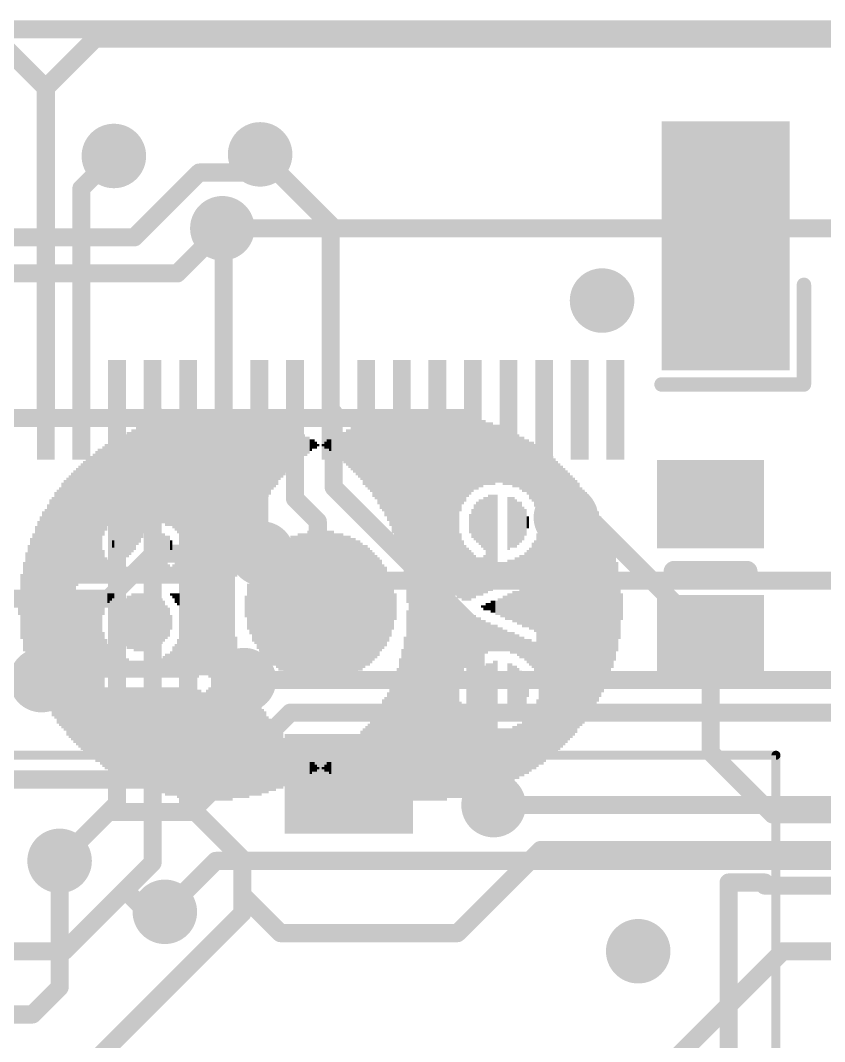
# Model space of a CAD drawing. Extents: x -11.1 to 62.6, y -8.5 to 38.4.
# Drawn here: x 9.36 to 20.65, y 12.19 to 26.54 of the extents above; entities that cross this region are included whole.
import ezdxf

# ---------------------------------------------------------------- set-up
doc = ezdxf.new("R2010")
doc.units = 0
for name, color, linetype in [('1', 12, 'CONTINUOUS'), ('16', 5, 'CONTINUOUS'), ('18', 110, 'CONTINUOUS'), ('21', 40, 'CONTINUOUS')]:
    doc.layers.add(name, color=color, linetype=linetype)

# ---------------------------------------------------------------- blocks, each defined once
blk = doc.blocks.new('RECT')
blk.add_solid([(-0.5, -0.5), (0.5, -0.5), (-0.5, 0.5), (0.5, 0.5)])
blk = doc.blocks.new('ROUNDV')
at = {"const_width": 0.5}
blk.add_lwpolyline([(0, -0.25, 1), (0, 0.25, 1), (0, -0.25)], format="xyb", dxfattribs=at)

msp = doc.modelspace()

# ---------------------------------------------------------------- linework, layer by layer
at = {"layer": '1', "const_width": 0.254}
for points in [[(0, 26.416), (57.15, 26.416)], [(9.712, 25.594), (10.407, 26.289)], [(10.407, 26.289), (39.751, 26.289)], [(9.144, 26.162), (9.712, 25.594)], [(9.712, 21.071), (9.712, 25.594)], [(10.212, 24.182), (10.668, 24.638)], [(13.712, 23.6712), (12.7226, 24.6606)], [(10.212, 21.071), (10.212, 24.182)], [(12.212, 23.602), (12.192, 23.622)], [(12.212, 21.071), (12.212, 23.602)], [(13.712, 21.071), (13.712, 23.6712)], [(10.712, 21.071), (10.712, 15.538)], [(11.212, 21.071), (11.212, 14.706)], [(11.712, 21.071), (11.712, 15.522)], [(12.712, 21.071), (12.712, 19.0874)], [(13.212, 21.071), (13.212, 19.8223)], [(13.712, 21.071), (13.7568, 21.0262)], [(13.7568, 21.0262), (13.7568, 19.9802)], [(13.7568, 19.9802), (15.748, 17.989)], [(13.212, 19.8223), (13.5328, 19.5015)], [(17.018, 19.558), (17.338, 19.558)], [(17.338, 19.558), (19.05, 17.846)], [(13.5328, 19.5015), (13.5328, 18.3094)], [(12.712, 19.0874), (12.7494, 19.05)], [(13.5328, 18.3094), (12.4954, 17.272)], [(15.748, 17.989), (15.748, 15.7694)], [(19.05, 16.256), (19.05, 17.846)], [(19.921, 15.385), (19.05, 16.256)], [(15.748, 15.7694), (16.002, 15.5154)], [(10.712, 15.538), (9.906, 14.732)], [(12.474, 14.76), (11.712, 15.522)], [(21.451, 15.385), (19.921, 15.385)], [(16.663, 14.885), (15.494, 13.716)], [(21.451, 14.885), (16.663, 14.885)], [(10.826, 14.32), (11.212, 14.706)], [(12.474, 14.76), (12.474, 14.252)], [(19.812, 14.4278), (19.304, 14.4278)], [(19.304, 14.4278), (19.304, 10.885)], [(19.812, 14.385), (19.812, 14.4278)], [(21.451, 14.385), (19.812, 14.385)], [(9.968, 13.462), (10.826, 14.32)], [(11.1301, 14.016), (10.826, 14.32)], [(12.474, 14.252), (12.474, 13.998)], [(13.01, 13.716), (12.474, 14.252)], [(12.474, 13.998), (8.369, 9.893)], [(11.3841, 14.016), (11.1301, 14.016)], [(15.494, 13.716), (13.01, 13.716)], [(8.89, 13.462), (9.968, 13.462)]]:
    msp.add_lwpolyline(points, dxfattribs=at)
at = {"layer": '1', "const_width": 0.127}
for points in [[(10.407, 26.3525, 1), (10.407, 26.2255)], [(10.4519, 26.2441, 1), (10.3621, 26.3339)], [(9.7755, 25.594, 1), (9.6485, 25.594)], [(9.6671, 25.6389, 1), (9.7569, 25.5491)], [(9.6671, 25.5491, 1), (9.7569, 25.6389)], [(10.7129, 24.5931, 1), (10.6231, 24.6829)], [(12.7675, 24.7055, 1), (12.6777, 24.6157)], [(10.2755, 24.182, 1), (10.1485, 24.182)], [(10.1671, 24.2269, 1), (10.2569, 24.1371)], [(12.2369, 23.6669, 1), (12.1471, 23.5771)], [(12.2755, 23.602, 1), (12.1485, 23.602)], [(12.1671, 23.5571, 1), (12.2569, 23.6469)], [(13.7755, 23.6712, 1), (13.6485, 23.6712)], [(13.6671, 23.6263, 1), (13.7569, 23.7161)], [(9.6485, 21.071, 1), (9.7755, 21.071)], [(10.1485, 21.071, 1), (10.2755, 21.071)], [(10.7755, 21.071, 1), (10.6485, 21.071)], [(11.2755, 21.071, 1), (11.1485, 21.071)], [(11.7755, 21.071, 1), (11.6485, 21.071)], [(12.1485, 21.071, 1), (12.2755, 21.071)], [(12.7755, 21.071, 1), (12.6485, 21.071)], [(13.2755, 21.071, 1), (13.1485, 21.071)], [(13.7569, 21.1159, 1), (13.6671, 21.0261)], [(13.6485, 21.071, 1), (13.7755, 21.071)], [(13.8203, 21.0262, 1), (13.6933, 21.0262)], [(13.7119, 20.9813, 1), (13.8017, 21.0711)], [(13.8017, 20.0251, 1), (13.7119, 19.9353)], [(13.2569, 19.8672, 1), (13.1671, 19.7774)], [(13.6933, 19.9802, 1), (13.8203, 19.9802)], [(13.1485, 19.8223, 1), (13.2755, 19.8223)], [(17.018, 19.6215, 1), (17.018, 19.4945)], [(17.3829, 19.6029, 1), (17.2931, 19.5131)], [(17.338, 19.4945, 1), (17.338, 19.6215)], [(13.5963, 19.5015, 1), (13.4693, 19.5015)], [(13.4879, 19.4566, 1), (13.5777, 19.5464)], [(12.7569, 19.1323, 1), (12.6671, 19.0425)], [(12.6485, 19.0874, 1), (12.7755, 19.0874)], [(12.7045, 19.0051, 1), (12.7943, 19.0949)], [(13.4693, 18.3094, 1), (13.5963, 18.3094)], [(13.5777, 18.2645, 1), (13.4879, 18.3543)], [(15.8115, 17.989, 1), (15.6845, 17.989)], [(15.7031, 17.9441, 1), (15.7929, 18.0339)], [(19.1135, 17.846, 1), (18.9865, 17.846)], [(19.0051, 17.8011, 1), (19.0949, 17.8909)], [(12.4505, 17.3169, 1), (12.5403, 17.2271)], [(19.0949, 16.3009, 1), (19.0051, 16.2111)], [(18.9865, 16.256, 1), (19.1135, 16.256)], [(15.7929, 15.8143, 1), (15.7031, 15.7245)], [(15.6845, 15.7694, 1), (15.8115, 15.7694)], [(10.7569, 15.4931, 1), (10.6671, 15.5829)], [(11.7569, 15.5669, 1), (11.6671, 15.4771)], [(10.6485, 15.538, 1), (10.7755, 15.538)], [(11.6485, 15.522, 1), (11.7755, 15.522)], [(15.9571, 15.4705, 1), (16.0469, 15.5603)], [(19.921, 15.4485, 1), (19.921, 15.3215)], [(19.8761, 15.3401, 1), (19.9659, 15.4299)], [(16.663, 14.9485, 1), (16.663, 14.8215)], [(16.7079, 14.8401, 1), (16.6181, 14.9299)], [(9.8611, 14.7769, 1), (9.9509, 14.6871)], [(11.2569, 14.6611, 1), (11.1671, 14.7509)], [(12.5375, 14.76, 1), (12.4105, 14.76)], [(12.4291, 14.7151, 1), (12.5189, 14.8049)], [(11.1485, 14.706, 1), (11.2755, 14.706)], [(19.304, 14.4913, 1), (19.304, 14.3643)], [(19.3675, 14.4278, 1), (19.2405, 14.4278)], [(19.8755, 14.4278, 1), (19.7485, 14.4278)], [(19.812, 14.4485, 1), (19.812, 14.3215)], [(19.812, 14.3643, 1), (19.812, 14.4913)], [(10.8709, 14.3649, 1), (10.7811, 14.2751)], [(10.7811, 14.3649, 1), (10.8709, 14.2751)], [(10.8709, 14.2751, 1), (10.7811, 14.3649)], [(12.5375, 14.252, 1), (12.4105, 14.252)], [(12.5189, 14.2969, 1), (12.4291, 14.2071)], [(19.7485, 14.385, 1), (19.8755, 14.385)], [(12.4105, 14.252, 1), (12.5375, 14.252)], [(11.1301, 14.0794, 1), (11.1301, 13.9525)], [(11.0851, 13.971, 1), (11.175, 14.0609)], [(11.3841, 13.9525, 1), (11.3841, 14.0794)], [(12.5189, 13.9531, 1), (12.4291, 14.0429)], [(12.4105, 13.998, 1), (12.5375, 13.998)], [(13.01, 13.7795, 1), (13.01, 13.6525)], [(12.9651, 13.6711, 1), (13.0549, 13.7609)], [(15.4491, 13.7609, 1), (15.5389, 13.6711)], [(15.494, 13.6525, 1), (15.494, 13.7795)], [(9.9231, 13.5069, 1), (10.0129, 13.4171)], [(9.968, 13.3985, 1), (9.968, 13.5255)]]:
    msp.add_lwpolyline(points, format="xyb", dxfattribs=at)
at = {"layer": '16', "const_width": 0.254}
for points in [[(0, 26.416), (57.15, 26.416)], [(12.7226, 24.6606), (12.4674, 24.4054)], [(11.8675, 24.4054), (10.9571, 23.495)], [(12.4674, 24.4054), (11.8675, 24.4054)], [(12.192, 23.622), (11.557, 22.987)], [(12.192, 23.622), (38.1, 23.622)], [(10.9571, 23.495), (2.54, 23.495)], [(11.557, 22.987), (4.572, 22.987)], [(7.239, 20.955), (15.621, 20.955)], [(15.621, 20.955), (17.018, 19.558)], [(10.5904, 18.415), (11.2254, 19.05)], [(12.7494, 19.05), (11.2254, 19.05)], [(12.7494, 19.05), (13.1304, 18.669)], [(33.147, 18.669), (13.1304, 18.669)], [(10.5904, 18.415), (2.54, 18.415)], [(12.4954, 17.272), (11.0984, 15.875)], [(12.4954, 17.272), (42.164, 17.272)], [(11.7491, 15.4178), (13.1461, 16.8148)], [(13.1461, 16.8148), (41.8592, 16.8148)], [(11.0984, 15.875), (2.54, 15.875)], [(16.002, 15.5154), (31.9826, 15.5154)], [(9.906, 14.732), (10.5918, 15.4178)], [(10.5918, 15.4178), (11.7491, 15.4178)], [(9.906, 14.732), (9.906, 12.954)], [(12.1001, 14.732), (11.3841, 14.016)], [(23.368, 14.732), (12.1001, 14.732)], [(20.066, 13.462), (16.002, 9.398)], [(22.86, 13.462), (20.066, 13.462)], [(9.906, 12.954), (9.525, 12.573)], [(9.525, 12.573), (5.334, 12.573)]]:
    msp.add_lwpolyline(points, dxfattribs=at)
at = {"layer": '16', "const_width": 0.127}
for points in [[(12.7675, 24.6157, 1), (12.6777, 24.7055)], [(11.8675, 24.4689, 1), (11.8675, 24.3419)], [(11.9124, 24.3605, 1), (11.8226, 24.4503)], [(12.4225, 24.4503, 1), (12.5123, 24.3605)], [(12.4674, 24.3419, 1), (12.4674, 24.4689)], [(12.192, 23.6855, 1), (12.192, 23.5585)], [(12.2369, 23.5771, 1), (12.1471, 23.6669)], [(10.9122, 23.5399, 1), (11.002, 23.4501)], [(10.9571, 23.4315, 1), (10.9571, 23.5585)], [(11.557, 22.9235, 1), (11.557, 23.0505)], [(11.5121, 23.0319, 1), (11.6019, 22.9421)], [(15.6659, 20.9999, 1), (15.5761, 20.9101)], [(15.621, 20.8915, 1), (15.621, 21.0185)], [(16.9731, 19.5131, 1), (17.0629, 19.6029)], [(11.2254, 19.1135, 1), (11.2254, 18.9865)], [(11.2703, 19.0051, 1), (11.1805, 19.0949)], [(12.7943, 19.0949, 1), (12.7045, 19.0051)], [(12.7494, 18.9865, 1), (12.7494, 19.1135)], [(13.1304, 18.7325, 1), (13.1304, 18.6055)], [(13.0855, 18.6241, 1), (13.1753, 18.7139)], [(10.5455, 18.4599, 1), (10.6353, 18.3701)], [(10.5904, 18.3515, 1), (10.5904, 18.4785)], [(12.4954, 17.3355, 1), (12.4954, 17.2085)], [(12.5403, 17.2271, 1), (12.4505, 17.3169)], [(13.1461, 16.8783, 1), (13.1461, 16.7513)], [(13.191, 16.7699, 1), (13.1012, 16.8597)], [(11.0535, 15.9199, 1), (11.1433, 15.8301)], [(11.0984, 15.8115, 1), (11.0984, 15.9385)], [(16.002, 15.5789, 1), (16.002, 15.4519)], [(10.5918, 15.4813, 1), (10.5918, 15.3543)], [(10.6367, 15.3729, 1), (10.5469, 15.4627)], [(11.7042, 15.4627, 1), (11.794, 15.3729)], [(11.7491, 15.3543, 1), (11.7491, 15.4813)], [(9.9695, 14.732, 1), (9.8425, 14.732)], [(9.8611, 14.7769, 1), (9.9509, 14.6871)], [(12.1001, 14.7955, 1), (12.1001, 14.6685)], [(12.145, 14.6871, 1), (12.0552, 14.7769)], [(11.3391, 14.0609, 1), (11.429, 13.971)], [(20.066, 13.5255, 1), (20.066, 13.3985)], [(20.1109, 13.4171, 1), (20.0211, 13.5069)], [(9.9509, 12.9091, 1), (9.8611, 12.9989)], [(9.8425, 12.954, 1), (9.9695, 12.954)], [(9.4801, 12.6179, 1), (9.5699, 12.5281)], [(9.525, 12.5095, 1), (9.525, 12.6365)]]:
    msp.add_lwpolyline(points, format="xyb", dxfattribs=at)
at = {"layer": '21'}
for points, const_width in [([(20.362, 21.427), (20.362, 22.827)], 0.2032), ([(18.362, 21.427), (20.362, 21.427)], 0.2032), ([(18.542, 18.796), (19.558, 18.796)], 0.3048), ([(19.969, 16.216), (5.969, 16.216)], 0.127), ([(19.969, 1.116), (19.969, 16.216)], 0.127)]:
    msp.add_lwpolyline(points, dxfattribs=dict(at, const_width=const_width))
for points, const_width in [([(20.4128, 22.827, 1), (20.3112, 22.827)], 0.1016), ([(18.362, 21.4778, 1), (18.362, 21.3762)], 0.1016), ([(20.362, 21.3762, 1), (20.362, 21.4778)], 0.1016), ([(20.3112, 21.427, 1), (20.4128, 21.427)], 0.1016), ([(18.542, 18.8722, 1), (18.542, 18.7198)], 0.1524), ([(19.558, 18.7198, 1), (19.558, 18.8722)], 0.1524), ([(20.0008, 16.216, 1), (19.9373, 16.216)], 0.0635), ([(19.969, 16.1843, 1), (19.969, 16.2477)], 0.0635)]:
    msp.add_lwpolyline(points, format="xyb", dxfattribs=dict(at, const_width=const_width))

# ---------------------------------------------------------------- block references
at = {"layer": '1'}
for p, xscale, yscale, rotation in [((19.262, 23.377), 1.8, 3.5, 180), ((19.05, 19.746), 1.24, 1.5, 90), ((19.05, 17.846), 1.24, 1.5, 90), ((13.969, 15.816), 1.4, 1.8, 90)]:
    msp.add_blockref('RECT', p, dxfattribs=dict(at, xscale=xscale, yscale=yscale, rotation=rotation))
at = {"layer": '1', "xscale": 0.25, "yscale": 1.4}
for p in [(9.712, 21.071), (10.212, 21.071), (10.712, 21.071), (11.212, 21.071), (11.712, 21.071), (12.212, 21.071), (12.712, 21.071), (13.212, 21.071), (13.712, 21.071), (14.212, 21.071), (14.712, 21.071), (15.212, 21.071), (15.712, 21.071), (16.212, 21.071), (16.712, 21.071), (17.212, 21.071), (17.712, 21.071)]:
    msp.add_blockref('RECT', p, dxfattribs=at)
at = {"layer": '18', "xscale": 0.9064, "yscale": 0.9064}
for p in [(12.7226, 24.6606), (12.7226, 24.6606), (10.668, 24.638), (10.668, 24.638), (12.192, 23.622), (12.192, 23.622), (17.526, 22.606), (17.526, 22.606), (17.018, 19.558), (17.018, 19.558), (12.7494, 19.05), (12.7494, 19.05), (9.652, 17.272), (9.652, 17.272), (12.4954, 17.272), (12.4954, 17.272), (16.002, 15.5154), (16.002, 15.5154), (9.906, 14.732), (9.906, 14.732), (11.3841, 14.016), (11.3841, 14.016), (18.034, 13.462), (18.034, 13.462)]:
    msp.add_blockref('ROUNDV', p, dxfattribs=at)
at = {"layer": '21', "rotation": 270}
for p, xscale, yscale in [((11.3707, 20.2184), 1.4884, 0.0338), ((11.4046, 20.2006), 1.524, 0.034), ((11.4385, 20.2006), 1.524, 0.0338), ((11.4723, 20.2006), 1.524, 0.0338), ((11.5062, 20.2019), 1.5926, 0.034), ((11.5401, 20.1854), 1.6256, 0.0338), ((11.5739, 20.1676), 1.6612, 0.0338), ((11.6078, 20.1346), 1.7272, 0.034), ((11.6417, 18.3058), 5.3848, 0.0338), ((11.6755, 18.3058), 5.3848, 0.0338), ((11.7094, 18.3223), 5.4178, 0.034), ((11.7433, 18.3223), 5.4178, 0.0338), ((11.7771, 18.3223), 5.4178, 0.0338), ((11.811, 19.1516), 3.7592, 0.034), ((11.8449, 19.1681), 3.7262, 0.0338), ((11.8787, 19.1859), 3.6906, 0.0338), ((11.9126, 19.1859), 3.6906, 0.034), ((11.9465, 19.1859), 3.6906, 0.0338), ((11.9803, 19.1859), 3.6906, 0.0338), ((12.0142, 19.1681), 3.7262, 0.034), ((12.0481, 18.3045), 5.4534, 0.0338), ((12.0819, 18.3045), 5.4534, 0.0338), ((12.1158, 18.3045), 5.4534, 0.034), ((12.1497, 18.3045), 5.4534, 0.0338), ((12.1835, 18.3045), 5.4534, 0.0338), ((12.2174, 18.3045), 5.4534, 0.034), ((12.2513, 18.3045), 5.4534, 0.0338), ((12.2851, 18.3045), 5.4534, 0.0338), ((12.319, 18.3045), 5.4534, 0.034), ((12.3529, 18.3223), 5.4178, 0.0338), ((12.3867, 19.8793), 2.3038, 0.0338), ((12.4206, 19.9479), 2.1006, 0.034), ((12.4545, 20.0152), 1.966, 0.0338), ((12.4883, 20.0838), 1.8288, 0.0338), ((12.5222, 20.1346), 1.7272, 0.034), ((12.5561, 20.1676), 1.6612, 0.0338), ((12.5899, 20.2019), 1.5926, 0.0338), ((12.6238, 20.2349), 1.4554, 0.034), ((12.6577, 20.2692), 1.3868, 0.0338), ((12.6915, 20.2857), 1.3538, 0.0338), ((12.7254, 20.32), 1.2852, 0.034), ((12.7593, 20.353), 1.2192, 0.0338), ((14.3849, 20.353), 1.2192, 0.0338), ((14.4187, 20.32), 1.2852, 0.0338), ((14.4526, 20.3022), 1.3208, 0.034), ((14.4865, 20.2692), 1.3868, 0.0338), ((14.5203, 20.2349), 1.4554, 0.0338), ((14.5542, 20.2184), 1.5596, 0.034), ((14.5881, 20.1676), 1.6612, 0.0338), ((14.6219, 20.1346), 1.7272, 0.0338), ((14.6558, 20.0838), 1.8288, 0.034), ((14.6897, 20.033), 1.9304, 0.0338), ((14.7235, 19.9644), 2.0676, 0.0338), ((14.7574, 19.8793), 2.3038, 0.034), ((14.7913, 19.6939), 2.6746, 0.0338), ((14.8251, 18.3045), 5.4534, 0.0338), ((14.859, 18.3045), 5.4534, 0.034), ((14.8929, 18.3045), 5.4534, 0.0338), ((14.9267, 18.3045), 5.4534, 0.0338), ((14.9606, 18.3045), 5.4534, 0.034), ((14.9945, 18.3045), 5.4534, 0.0338), ((15.0283, 18.3045), 5.4534, 0.0338), ((15.0622, 18.3045), 5.4534, 0.034), ((15.0961, 18.3045), 5.4534, 0.0338), ((15.1299, 18.3045), 5.4534, 0.0338), ((15.1638, 19.7955), 2.4714, 0.034), ((15.1977, 19.7955), 2.4714, 0.0338), ((15.2315, 19.7955), 2.4714, 0.0338), ((15.2654, 19.7777), 2.507, 0.034), ((15.2993, 19.7777), 2.507, 0.0338), ((15.3331, 19.7612), 2.54, 0.0338), ((15.367, 19.7612), 2.54, 0.034), ((15.4009, 19.7612), 2.54, 0.0338), ((15.4347, 19.7447), 2.573, 0.0338), ((15.4686, 19.7282), 2.54, 0.034), ((15.5025, 19.7104), 2.5756, 0.0338), ((15.5363, 20.32), 1.3564, 0.0338), ((15.5702, 20.3708), 1.2548, 0.034), ((15.6041, 20.3886), 1.2192, 0.0338), ((15.6379, 20.4216), 1.1532, 0.0338), ((15.6718, 20.4216), 1.082, 0.034), ((15.7057, 20.4381), 1.049, 0.0338), ((15.7395, 20.4546), 1.016, 0.0338), ((15.7734, 20.4546), 1.016, 0.034), ((10.9982, 19.9987), 1.6586, 0.034), ((11.0321, 20.0152), 1.6256, 0.0338), ((11.0659, 20.066), 1.59, 0.0338), ((11.0998, 20.099), 1.524, 0.034), ((11.1337, 20.1168), 1.4884, 0.0338), ((11.1675, 20.1511), 1.491, 0.0338), ((11.2014, 20.1676), 1.458, 0.034), ((11.2353, 20.1676), 1.458, 0.0338), ((11.2691, 20.1841), 1.491, 0.0338), ((11.303, 20.1841), 1.491, 0.034), ((11.3369, 20.2019), 1.4554, 0.0338), ((12.7931, 20.3543), 1.1506, 0.0338), ((12.827, 20.3873), 1.0846, 0.034), ((12.8609, 20.4051), 1.049, 0.0338), ((12.8947, 20.4216), 0.95, 0.0338), ((12.9286, 20.4394), 0.9144, 0.034), ((12.9625, 20.4559), 0.8814, 0.0338), ((12.9963, 20.4724), 0.7772, 0.0338), ((13.0302, 20.4889), 0.7442, 0.034), ((13.0641, 20.5054), 0.7112, 0.0338), ((13.0979, 20.5067), 0.6426, 0.0338), ((13.1318, 20.5232), 0.6096, 0.034), ((14.0123, 20.5232), 0.6096, 0.0338), ((14.0462, 20.5067), 0.6426, 0.034), ((14.0801, 20.5054), 0.7112, 0.0338), ((14.1139, 20.4889), 0.7442, 0.0338), ((14.1478, 20.4724), 0.7772, 0.034), ((14.1817, 20.4559), 0.8814, 0.0338), ((14.2155, 20.4394), 0.9144, 0.0338), ((14.2494, 20.4216), 0.95, 0.034), ((14.2833, 20.4216), 1.016, 0.0338), ((14.3171, 20.3873), 1.0846, 0.0338), ((14.351, 20.3708), 1.1176, 0.034), ((15.8073, 20.4559), 0.9474, 0.0338), ((15.8411, 20.4559), 0.9474, 0.0338), ((15.875, 20.4724), 0.9144, 0.034), ((15.9089, 20.4559), 0.8814, 0.0338), ((15.9427, 20.4559), 0.8814, 0.0338), ((15.9766, 20.4559), 0.8814, 0.034), ((16.0105, 20.4381), 0.8458, 0.0338), ((16.0443, 20.4546), 0.8128, 0.0338), ((16.0782, 20.4546), 0.8128, 0.034), ((16.1121, 20.4381), 0.7798, 0.0338), ((16.1459, 20.4216), 0.8128, 0.0338), ((10.7273, 20.066), 1.2548, 0.0338), ((10.7611, 19.8628), 1.6612, 0.0338), ((10.795, 19.8628), 1.7272, 0.034), ((10.8289, 19.8628), 1.7272, 0.0338), ((10.8627, 19.8793), 1.7602, 0.0338), ((10.8966, 19.8958), 1.7272, 0.034), ((10.9305, 19.9314), 1.7272, 0.0338), ((10.9643, 19.9479), 1.6942, 0.0338), ((13.1657, 20.5232), 0.5436, 0.0338), ((13.1995, 20.541), 0.508, 0.0338), ((13.2334, 20.5397), 0.4394, 0.034), ((13.2673, 20.5562), 0.4064, 0.0338), ((13.3011, 20.5575), 0.3378, 0.0338), ((13.335, 20.574), 0.3048, 0.034), ((13.3689, 20.5575), 0.2718, 0.0338), ((13.4027, 20.574), 0.2388, 0.0338), ((13.7414, 20.574), 0.2388, 0.034), ((13.7753, 20.5575), 0.2718, 0.0338), ((13.8091, 20.574), 0.3048, 0.0338), ((13.843, 20.5575), 0.3378, 0.034), ((13.8769, 20.5562), 0.4064, 0.0338), ((13.9107, 20.5397), 0.4394, 0.0338), ((13.9446, 20.541), 0.508, 0.034), ((13.9785, 20.5232), 0.5436, 0.0338), ((16.1798, 20.4051), 0.7798, 0.034), ((16.2137, 20.4051), 0.7798, 0.0338), ((16.2475, 20.3873), 0.7442, 0.0338), ((16.2814, 20.3708), 0.7772, 0.034), ((16.3153, 20.3708), 0.7772, 0.0338), ((16.3491, 20.3543), 0.7442, 0.0338), ((16.383, 20.32), 0.7468, 0.034), ((16.4169, 20.3035), 0.7798, 0.0338), ((10.4563, 19.5745), 1.8974, 0.0338), ((10.4902, 19.5745), 1.8974, 0.034), ((10.5241, 19.9301), 1.2522, 0.0338), ((10.5579, 19.9822), 1.2192, 0.0338), ((10.5918, 20.0152), 1.1532, 0.034), ((10.6257, 20.0495), 1.1506, 0.0338), ((10.6595, 20.0825), 1.1506, 0.0338), ((10.6934, 20.066), 1.1836, 0.034), ((13.4366, 20.574), 0.1676, 0.034), ((13.4705, 20.5905), 0.1346, 0.0338), ((13.5043, 20.574), 0.1016, 0.0338), ((13.5382, 20.574), 0.0356, 0.034), ((13.6059, 20.574), 0.0356, 0.0338), ((13.6398, 20.574), 0.1016, 0.034), ((13.6737, 20.5905), 0.1346, 0.0338), ((13.7075, 20.574), 0.1676, 0.0338), ((16.4507, 20.2857), 0.7442, 0.0338), ((16.4846, 20.2692), 0.7772, 0.034), ((16.5185, 20.2184), 0.8128, 0.0338), ((16.5523, 20.2019), 0.8458, 0.0338), ((16.5862, 20.1511), 0.8814, 0.034), ((16.6201, 20.0825), 0.9474, 0.0338), ((16.6539, 18.321), 4.4704, 0.0338), ((16.6878, 18.3045), 4.4374, 0.034), ((10.287, 19.5072), 1.7628, 0.034), ((10.3209, 19.5237), 1.7958, 0.0338), ((10.3547, 19.5237), 1.7958, 0.0338), ((10.3886, 19.5402), 1.8288, 0.034), ((10.4225, 19.558), 1.8644, 0.0338), ((16.7217, 18.3058), 4.3688, 0.0338), ((16.7555, 18.3045), 4.3002, 0.0338), ((16.7894, 18.3045), 4.2342, 0.034), ((16.8233, 18.3223), 4.1986, 0.0338), ((16.8571, 18.3058), 4.1656, 0.0338), ((10.1515, 19.4221), 1.6586, 0.0338), ((10.1854, 19.4564), 1.6612, 0.034), ((10.2193, 19.4729), 1.6942, 0.0338), ((10.2531, 19.4894), 1.7272, 0.0338), ((16.891, 18.3045), 4.097, 0.034), ((16.9249, 18.3045), 4.031, 0.0338), ((16.9587, 18.3058), 3.9624, 0.0338), ((16.9926, 18.3045), 3.8938, 0.034), ((10.0161, 18.3045), 3.6246, 0.0338), ((10.0499, 18.3045), 3.6906, 0.0338), ((10.0838, 18.3058), 3.7592, 0.034), ((10.1177, 18.3045), 3.8278, 0.0338), ((17.0265, 18.3045), 3.8278, 0.0338), ((17.0603, 18.3058), 3.7592, 0.0338), ((17.0942, 18.3045), 3.6906, 0.034), ((17.1281, 18.3045), 3.6246, 0.0338), ((9.9145, 18.3058), 3.3528, 0.0338), ((9.9483, 18.321), 3.4544, 0.0338), ((9.9822, 18.3223), 3.523, 0.034), ((17.1619, 18.3058), 3.556, 0.0338), ((17.1958, 18.321), 3.4544, 0.034), ((17.2297, 18.3058), 3.3528, 0.0338), ((9.779, 18.3223), 2.9794, 0.034), ((9.8129, 18.3045), 3.081, 0.0338), ((9.8467, 18.3223), 3.1826, 0.0338), ((9.8806, 18.3045), 3.2842, 0.034), ((15.8073, 19.4907), 0.6426, 0.0338), ((15.8411, 19.4729), 0.6782, 0.0338), ((15.875, 19.4729), 0.7442, 0.034), ((15.9089, 19.1681), 1.3538, 0.0338), ((15.9427, 19.2024), 1.3564, 0.0338), ((15.9766, 19.2024), 1.3564, 0.034), ((16.0105, 19.2202), 1.3208, 0.0338), ((16.0443, 19.2202), 1.3208, 0.0338), ((16.2137, 19.4729), 0.7442, 0.0338), ((16.2475, 19.4894), 0.7112, 0.0338), ((16.2814, 19.4894), 0.7112, 0.034), ((16.3153, 19.4729), 0.6782, 0.0338), ((17.2635, 18.3045), 3.2842, 0.0338), ((17.2974, 18.3223), 3.1826, 0.034), ((17.3313, 18.3045), 3.081, 0.0338), ((17.3651, 18.3045), 3.015, 0.0338), ((9.7113, 18.3058), 2.7432, 0.0338), ((9.7451, 18.3045), 2.8778, 0.0338), ((15.7057, 19.4742), 0.4064, 0.0338), ((15.7395, 19.4894), 0.508, 0.0338), ((15.7734, 19.4907), 0.5766, 0.034), ((16.3491, 19.4742), 0.6096, 0.0338), ((16.383, 19.4907), 0.5766, 0.034), ((16.4169, 19.4729), 0.475, 0.0338), ((16.4507, 19.4907), 0.3734, 0.0338), ((17.399, 18.3045), 2.8778, 0.034), ((17.4329, 18.3223), 2.7762, 0.0338), ((9.6435, 18.3058), 2.54, 0.0338), ((9.6774, 18.321), 2.6416, 0.034), ((15.6718, 19.4729), 0.2718, 0.034), ((16.4846, 19.4907), 0.1702, 0.034), ((17.4667, 18.3045), 2.6746, 0.0338), ((17.5006, 18.3058), 2.54, 0.034), ((9.5758, 18.321), 2.2352, 0.034), ((9.6097, 18.3045), 2.4054, 0.0338), ((17.5345, 18.3045), 2.4054, 0.0338), ((17.5683, 18.3045), 2.2682, 0.0338), ((9.5081, 18.3058), 1.9304, 0.0338), ((9.5419, 18.3045), 2.065, 0.0338), ((10.6595, 19.1846), 0.1016, 0.0338), ((10.6934, 19.2024), 0.2692, 0.034), ((10.7273, 19.2024), 0.3404, 0.0338), ((11.2014, 18.9306), 0.6096, 0.034), ((11.2353, 18.9484), 0.6452, 0.0338), ((11.2691, 18.9649), 0.6782, 0.0338), ((11.303, 18.9649), 0.6782, 0.034), ((11.3369, 18.9814), 0.7112, 0.0338), ((11.3707, 18.9814), 0.7112, 0.0338), ((11.4046, 19.1516), 0.3048, 0.034), ((11.4385, 19.1681), 0.2718, 0.0338), ((11.4723, 19.1681), 0.1346, 0.0338), ((13.0302, 18.321), 1.8288, 0.034), ((13.0641, 18.3045), 1.8618, 0.0338), ((13.0979, 18.3223), 1.8974, 0.0338), ((13.1318, 18.3058), 1.9304, 0.034), ((13.1657, 18.3223), 1.9634, 0.0338), ((13.1995, 18.3045), 1.999, 0.0338), ((13.2334, 18.3045), 1.999, 0.034), ((13.2673, 18.321), 2.032, 0.0338), ((13.3011, 18.3045), 2.065, 0.0338), ((13.335, 18.3045), 2.065, 0.034), ((13.3689, 18.3045), 2.065, 0.0338), ((13.4027, 18.3223), 2.1006, 0.0338), ((13.4366, 18.3058), 2.1336, 0.034), ((13.4705, 18.3058), 2.1336, 0.0338), ((13.5043, 18.3058), 2.1336, 0.0338), ((13.5382, 18.3058), 2.1336, 0.034), ((13.5721, 18.3058), 2.1336, 0.0338), ((13.6059, 18.3058), 2.1336, 0.0338), ((13.6398, 18.3058), 2.1336, 0.034), ((13.6737, 18.3058), 2.1336, 0.0338), ((13.7075, 18.3058), 2.1336, 0.0338), ((13.7414, 18.3223), 2.1006, 0.034), ((13.7753, 18.3045), 2.065, 0.0338), ((13.8091, 18.3045), 2.065, 0.0338), ((13.843, 18.3045), 2.065, 0.034), ((13.8769, 18.3045), 2.065, 0.0338), ((13.9107, 18.3045), 1.999, 0.0338), ((13.9446, 18.3045), 1.999, 0.034), ((13.9785, 18.3223), 1.9634, 0.0338), ((14.0123, 18.3058), 1.9304, 0.0338), ((14.0462, 18.3058), 1.9304, 0.034), ((14.0801, 18.3045), 1.8618, 0.0338), ((14.1139, 18.321), 1.8288, 0.0338), ((15.5363, 18.8798), 0.9144, 0.0338), ((15.5702, 18.8125), 0.8458, 0.034), ((16.5862, 19.0157), 0.4394, 0.034), ((16.6201, 18.3045), 2.065, 0.0338), ((17.6022, 18.3223), 2.1006, 0.034), ((17.6361, 18.3058), 1.9304, 0.0338), ((9.4742, 18.3058), 1.7272, 0.034), ((10.5241, 18.8633), 0.475, 0.0338), ((11.1337, 18.8633), 0.475, 0.0338), ((11.1675, 18.8976), 0.5436, 0.0338), ((12.8609, 18.3045), 1.5926, 0.0338), ((12.8947, 18.3045), 1.6586, 0.0338), ((12.9286, 18.3223), 1.6942, 0.034), ((12.9625, 18.3058), 1.7272, 0.0338), ((12.9963, 18.3045), 1.7958, 0.0338), ((14.1478, 18.3045), 1.7958, 0.034), ((14.1817, 18.3058), 1.7272, 0.0338), ((14.2155, 18.3223), 1.6942, 0.0338), ((14.2494, 18.3045), 1.6586, 0.034), ((14.2833, 18.3045), 1.5926, 0.0338), ((15.6041, 18.7795), 0.7798, 0.0338), ((15.6379, 18.7617), 0.7442, 0.0338), ((15.6718, 18.7452), 0.7112, 0.034), ((16.4846, 18.9319), 0.3378, 0.034), ((16.5185, 18.9484), 0.3708, 0.0338), ((16.5523, 18.9992), 0.4064, 0.0338), ((17.6699, 18.3058), 1.7272, 0.0338), ((9.4403, 18.3058), 1.524, 0.0338), ((10.5579, 18.8125), 0.3734, 0.0338), ((10.5918, 18.796), 0.3404, 0.034), ((11.0321, 18.796), 0.3404, 0.0338), ((11.0659, 18.8125), 0.3734, 0.0338), ((11.0998, 18.829), 0.4064, 0.034), ((11.5739, 18.796), 0.3404, 0.0338), ((11.6078, 18.6258), 0.8128, 0.034), ((12.7254, 18.3223), 1.2878, 0.034), ((12.7593, 18.3045), 1.3894, 0.0338), ((12.7931, 18.3045), 1.4554, 0.0338), ((12.827, 18.3058), 1.524, 0.034), ((14.3171, 18.3058), 1.524, 0.0338), ((14.351, 18.3045), 1.4554, 0.034), ((14.3849, 18.3045), 1.3894, 0.0338), ((14.4187, 18.3223), 1.2878, 0.0338), ((15.7057, 18.7452), 0.6452, 0.0338), ((15.7395, 18.7274), 0.6096, 0.0338), ((15.7734, 18.7287), 0.541, 0.034), ((15.8073, 18.7287), 0.541, 0.0338), ((15.8411, 18.7287), 0.541, 0.0338), ((15.875, 18.7617), 0.541, 0.034), ((16.2137, 18.796), 0.3404, 0.0338), ((16.2475, 18.8138), 0.3048, 0.0338), ((16.2814, 18.8138), 0.3048, 0.034), ((16.3153, 18.8468), 0.3048, 0.0338), ((16.3491, 18.8468), 0.3048, 0.0338), ((16.383, 18.8798), 0.3048, 0.034), ((16.4169, 18.8798), 0.3048, 0.0338), ((16.4507, 18.8976), 0.3404, 0.0338), ((17.7038, 18.3058), 1.524, 0.034), ((9.4065, 18.3045), 1.2522, 0.0338), ((10.6257, 18.7782), 0.3048, 0.0338), ((10.6595, 18.7617), 0.2718, 0.0338), ((10.6934, 18.7617), 0.2718, 0.034), ((10.7273, 18.7617), 0.2718, 0.0338), ((10.7611, 18.7452), 0.2388, 0.0338), ((10.795, 18.7452), 0.2388, 0.034), ((10.8289, 18.7452), 0.2388, 0.0338), ((10.8627, 18.7452), 0.2388, 0.0338), ((10.8966, 18.7452), 0.2388, 0.034), ((10.9305, 18.7617), 0.2718, 0.0338), ((10.9643, 18.7617), 0.2718, 0.0338), ((10.9982, 18.7782), 0.3048, 0.034), ((11.4046, 18.7782), 0.3048, 0.034), ((11.4385, 18.7617), 0.2718, 0.0338), ((11.4723, 18.7452), 0.2388, 0.0338), ((11.5062, 18.7617), 0.2718, 0.034), ((11.5401, 18.7782), 0.3048, 0.0338), ((12.6577, 18.3223), 1.0846, 0.0338), ((12.6915, 18.3045), 1.1862, 0.0338), ((14.4526, 18.3045), 1.1862, 0.034), ((14.4865, 18.3058), 1.1176, 0.0338), ((16.0782, 18.7617), 0.3378, 0.034), ((16.1121, 18.7617), 0.3378, 0.0338), ((16.1459, 18.7617), 0.3378, 0.0338), ((16.1798, 18.7782), 0.3048, 0.034), ((17.7377, 18.3045), 1.2522, 0.0338), ((9.3726, 18.3058), 0.9144, 0.034), ((12.5899, 18.321), 0.8128, 0.0338), ((12.6238, 18.3045), 0.983, 0.034), ((14.5203, 18.3045), 0.983, 0.0338), ((14.5542, 18.3045), 0.8458, 0.034), ((16.5862, 18.3058), 0.7112, 0.034), ((17.7715, 18.3058), 0.9144, 0.0338), ((10.1515, 17.4409), 2.1666, 0.0338), ((12.5561, 18.3045), 0.6426, 0.0338), ((14.5881, 18.3045), 0.6426, 0.0338), ((16.2814, 18.3045), 0.4394, 0.034), ((16.3153, 18.3045), 0.4394, 0.0338), ((16.3491, 18.288), 0.4724, 0.0338), ((16.383, 18.3058), 0.508, 0.034), ((16.4169, 18.288), 0.5436, 0.0338), ((16.4507, 18.3045), 0.5766, 0.0338), ((16.4846, 18.3045), 0.5766, 0.034), ((16.5185, 18.3045), 0.6426, 0.0338), ((16.5523, 18.3045), 0.6426, 0.0338), ((9.3387, 18.3223), 0.2718, 0.0338), ((10.1854, 17.4079), 2.1666, 0.034), ((10.2193, 17.3901), 2.2022, 0.0338), ((10.2531, 17.3736), 2.2352, 0.0338), ((10.287, 17.3571), 2.2682, 0.034), ((10.3209, 17.3571), 2.2682, 0.0338), ((10.3547, 17.3393), 2.3038, 0.0338), ((10.3886, 17.3228), 2.3368, 0.034), ((10.4225, 17.3063), 2.3698, 0.0338), ((10.4563, 17.3063), 2.3698, 0.0338), ((10.4902, 17.2885), 2.4054, 0.034), ((10.5241, 18.3388), 0.3048, 0.0338), ((10.5579, 18.3896), 0.2032, 0.0338), ((10.5918, 18.4239), 0.1346, 0.034), ((10.6257, 18.4404), 0.1016, 0.0338), ((10.6595, 18.4569), 0.0686, 0.0338), ((10.7611, 18.1013), 0.5766, 0.0338), ((10.795, 18.1013), 0.6426, 0.034), ((10.8289, 18.0848), 0.6756, 0.0338), ((10.8627, 18.0848), 0.7468, 0.0338), ((10.8966, 18.0848), 0.7468, 0.034), ((10.9305, 18.1013), 0.7798, 0.0338), ((10.9643, 18.0848), 0.8128, 0.0338), ((10.9982, 18.0848), 0.8128, 0.034), ((11.0321, 18.0848), 0.8128, 0.0338), ((11.0659, 18.0848), 0.8128, 0.0338), ((11.0998, 18.0848), 0.8128, 0.034), ((11.1337, 18.0848), 0.8128, 0.0338), ((11.1675, 18.0848), 0.8128, 0.0338), ((11.2014, 18.0848), 0.8128, 0.034), ((11.2353, 18.0848), 0.7468, 0.0338), ((11.2691, 18.0848), 0.7468, 0.0338), ((11.303, 18.0848), 0.6756, 0.034), ((11.3369, 18.1013), 0.6426, 0.0338), ((11.3707, 18.1013), 0.5766, 0.0338), ((11.4723, 18.4747), 0.033, 0.0338), ((11.5062, 18.4569), 0.0686, 0.034), ((11.5401, 18.4239), 0.1346, 0.0338), ((11.5739, 18.4061), 0.1702, 0.0338), ((12.5222, 18.3058), 0.3048, 0.034), ((14.6219, 18.3045), 0.3734, 0.0338), ((15.1638, 17.0002), 2.8448, 0.034), ((15.1977, 17.0002), 2.8448, 0.0338), ((15.2315, 16.9837), 2.8118, 0.0338), ((15.2654, 16.9837), 2.8118, 0.034), ((15.9766, 18.3045), 0.1702, 0.034), ((16.0105, 18.3045), 0.1702, 0.0338), ((16.0443, 18.288), 0.2032, 0.0338), ((16.0782, 18.3045), 0.2362, 0.034), ((16.1121, 18.288), 0.2692, 0.0338), ((16.1459, 18.3058), 0.3048, 0.0338), ((16.1798, 18.288), 0.3404, 0.034), ((16.2137, 18.3045), 0.3734, 0.0338), ((16.2475, 18.3045), 0.3734, 0.0338), ((17.8054, 18.3045), 0.3734, 0.034), ((10.6934, 18.0848), 0.4064, 0.034), ((10.7273, 18.0848), 0.4724, 0.0338), ((11.4046, 18.0848), 0.4724, 0.034), ((11.4385, 18.0848), 0.4064, 0.0338), ((14.7913, 16.9342), 2.6416, 0.0338), ((15.2993, 16.9672), 2.7788, 0.0338), ((15.3331, 16.9672), 2.7788, 0.0338), ((15.367, 16.9672), 2.7076, 0.034), ((15.4009, 16.9672), 2.7076, 0.0338), ((15.4347, 16.9507), 2.6746, 0.0338), ((15.4686, 16.9507), 2.6746, 0.034), ((15.5025, 16.9507), 2.6746, 0.0338), ((15.5363, 17.7635), 0.983, 0.0338), ((15.5702, 17.8143), 0.8814, 0.034), ((15.8411, 18.3045), 0.033, 0.0338), ((15.875, 18.288), 0.066, 0.034), ((15.9089, 18.3058), 0.1016, 0.0338), ((15.9427, 18.3058), 0.1016, 0.0338), ((10.6595, 18.0848), 0.2032, 0.0338), ((11.4723, 18.0848), 0.2032, 0.0338), ((15.6041, 17.8308), 0.7772, 0.0338), ((15.6379, 17.8473), 0.7442, 0.0338), ((15.6718, 17.8473), 0.6782, 0.034), ((15.7057, 17.8651), 0.6426, 0.0338), ((15.7395, 17.8816), 0.6096, 0.0338), ((15.7734, 17.8816), 0.5436, 0.034), ((15.8073, 17.8816), 0.5436, 0.0338), ((15.8411, 17.8816), 0.4724, 0.0338), ((15.875, 17.8816), 0.4724, 0.034), ((15.9089, 17.8651), 0.4394, 0.0338), ((15.9427, 17.8816), 0.4064, 0.0338), ((10.5241, 17.0015), 1.8974, 0.0338), ((15.9766, 17.8651), 0.3734, 0.034), ((16.0105, 17.8651), 0.3734, 0.0338), ((16.0443, 17.8651), 0.3734, 0.0338), ((16.0782, 17.8473), 0.3378, 0.034), ((16.1121, 17.8473), 0.3378, 0.0338), ((16.1459, 17.8308), 0.3048, 0.0338), ((16.1798, 17.8308), 0.3048, 0.034), ((16.2137, 17.8143), 0.2718, 0.0338), ((16.2475, 17.7978), 0.3048, 0.0338), ((16.2814, 17.7978), 0.3048, 0.034), ((10.5579, 17.5768), 0.5436, 0.0338), ((11.5739, 17.5768), 0.5436, 0.0338), ((11.6078, 16.764), 2.3012, 0.034), ((12.3867, 16.7475), 2.2682, 0.0338), ((14.7574, 16.7475), 2.2682, 0.034), ((16.3153, 17.78), 0.2692, 0.0338), ((16.3491, 17.7622), 0.3048, 0.0338), ((16.383, 17.7292), 0.3048, 0.034), ((16.4169, 17.7292), 0.3048, 0.0338), ((16.4507, 17.6962), 0.3048, 0.0338), ((16.4846, 17.6784), 0.3404, 0.034), ((16.5185, 17.6619), 0.3734, 0.0338), ((16.5523, 17.6276), 0.3708, 0.0338), ((16.5862, 17.5933), 0.4394, 0.034), ((10.5918, 17.5425), 0.475, 0.034), ((10.6257, 17.526), 0.442, 0.0338), ((10.6595, 17.5082), 0.4064, 0.0338), ((10.6934, 17.4917), 0.3734, 0.034), ((11.4723, 17.4917), 0.3734, 0.0338), ((11.5062, 17.526), 0.442, 0.034), ((11.5401, 17.5425), 0.475, 0.0338), ((12.4206, 16.6624), 2.098, 0.034), ((14.7235, 16.6624), 2.098, 0.0338), ((10.7273, 17.4752), 0.3404, 0.0338), ((10.7611, 17.4574), 0.3048, 0.0338), ((10.795, 17.4574), 0.3048, 0.034), ((10.8289, 17.4409), 0.2718, 0.0338), ((10.8627, 17.4409), 0.2718, 0.0338), ((10.8966, 17.4244), 0.2388, 0.034), ((10.9305, 17.4244), 0.2388, 0.0338), ((10.9643, 17.4244), 0.2388, 0.0338), ((10.9982, 17.4244), 0.2388, 0.034), ((11.0321, 17.4244), 0.2388, 0.0338), ((11.0659, 17.4244), 0.2388, 0.0338), ((11.0998, 17.4244), 0.2388, 0.034), ((11.1337, 17.4244), 0.2388, 0.0338), ((11.1675, 17.4244), 0.2388, 0.0338), ((11.2014, 17.4244), 0.2388, 0.034), ((11.2353, 17.4244), 0.2388, 0.0338), ((11.2691, 17.4409), 0.2718, 0.0338), ((11.303, 17.4409), 0.2718, 0.034), ((11.3369, 17.4409), 0.2718, 0.0338), ((11.3707, 17.4574), 0.3048, 0.0338), ((11.4046, 17.4752), 0.3404, 0.034), ((11.4385, 17.4752), 0.3404, 0.0338), ((12.4545, 16.5951), 1.9634, 0.0338), ((14.6897, 16.5951), 1.9634, 0.0338), ((15.9089, 16.6116), 1.7932, 0.0338), ((15.9427, 16.6116), 1.7932, 0.0338), ((15.9766, 16.6116), 1.7932, 0.034), ((16.0105, 16.6459), 1.7958, 0.0338), ((16.0443, 16.6459), 1.7958, 0.0338), ((16.2137, 17.1361), 0.7442, 0.0338), ((16.2475, 17.1361), 0.7442, 0.0338), ((12.4883, 16.5443), 1.8618, 0.0338), ((12.5222, 16.4935), 1.7602, 0.034), ((14.6219, 16.4935), 1.7602, 0.0338), ((14.6558, 16.5278), 1.8288, 0.034), ((15.7395, 17.1196), 0.508, 0.0338), ((15.7734, 17.1196), 0.574, 0.034), ((15.8073, 17.1196), 0.6452, 0.0338), ((15.8411, 17.1196), 0.7112, 0.0338), ((15.875, 17.1196), 0.7112, 0.034), ((16.2814, 17.1196), 0.7112, 0.034), ((16.3153, 17.1361), 0.6782, 0.0338), ((16.3491, 17.1374), 0.6096, 0.0338), ((16.383, 17.1196), 0.574, 0.034), ((16.4169, 17.1361), 0.475, 0.0338), ((12.5561, 16.4427), 1.6586, 0.0338), ((14.5881, 16.4427), 1.6586, 0.0338), ((15.6718, 17.1361), 0.2718, 0.034), ((15.7057, 17.1374), 0.4064, 0.0338), ((16.4507, 17.1196), 0.3708, 0.0338), ((16.4846, 17.1374), 0.2032, 0.034), ((10.5579, 16.5951), 1.1506, 0.0338), ((10.5918, 16.5951), 1.1506, 0.034), ((10.6257, 16.5773), 1.1862, 0.0338), ((10.6595, 16.5773), 1.1862, 0.0338), ((10.6934, 16.5608), 1.2192, 0.034), ((10.7273, 16.5443), 1.2522, 0.0338), ((10.7611, 16.5443), 1.2522, 0.0338), ((10.795, 16.5265), 1.2878, 0.034), ((10.8289, 16.5265), 1.2878, 0.0338), ((10.8627, 16.51), 1.3208, 0.0338), ((10.8966, 16.51), 1.3208, 0.034), ((10.9305, 16.4935), 1.3538, 0.0338), ((10.9643, 16.4935), 1.3538, 0.0338), ((10.9982, 16.4757), 1.3894, 0.034), ((11.0321, 16.4757), 1.3894, 0.0338), ((11.0659, 16.4757), 1.3894, 0.0338), ((11.0998, 16.4592), 1.4224, 0.034), ((11.1337, 16.4592), 1.4224, 0.0338), ((11.1675, 16.4592), 1.4224, 0.0338), ((11.2014, 16.4427), 1.4554, 0.034), ((11.2353, 16.4427), 1.4554, 0.0338), ((11.2691, 16.4427), 1.4554, 0.0338), ((11.303, 16.4249), 1.491, 0.034), ((11.3369, 16.4249), 1.491, 0.0338), ((11.3707, 16.4249), 1.491, 0.0338), ((11.4046, 16.4084), 1.524, 0.034), ((11.4385, 16.4084), 1.524, 0.0338), ((11.4723, 16.4084), 1.524, 0.0338), ((11.5062, 16.4084), 1.524, 0.034), ((11.5401, 16.4084), 1.524, 0.0338), ((11.5739, 16.3919), 1.557, 0.0338), ((11.811, 16.3741), 1.5926, 0.034), ((11.8449, 16.3576), 1.5596, 0.0338), ((11.8787, 16.3576), 1.5596, 0.0338), ((11.9126, 16.3398), 1.524, 0.034), ((11.9465, 16.3398), 1.524, 0.0338), ((11.9803, 16.3576), 1.5596, 0.0338), ((12.0142, 16.3741), 1.5926, 0.034), ((12.5899, 16.4249), 1.557, 0.0338), ((12.6238, 16.3919), 1.491, 0.034), ((14.5203, 16.3741), 1.4554, 0.0338), ((14.5542, 16.4249), 1.557, 0.034), ((12.6577, 16.3576), 1.4224, 0.0338), ((12.6915, 16.3233), 1.3538, 0.0338), ((12.7254, 16.2903), 1.2878, 0.034), ((14.4187, 16.2903), 1.2878, 0.0338), ((14.4526, 16.3233), 1.3538, 0.034), ((14.4865, 16.3411), 1.3894, 0.0338), ((15.5363, 16.2903), 1.3538, 0.0338), ((16.6201, 16.5265), 0.9474, 0.0338), ((12.7593, 16.2725), 1.1862, 0.0338), ((12.7931, 16.256), 1.1532, 0.0338), ((14.351, 16.256), 1.1532, 0.034), ((14.3849, 16.2725), 1.1862, 0.0338), ((15.5702, 16.2395), 1.2522, 0.034), ((15.6041, 16.2395), 1.1862, 0.0338), ((16.5185, 16.3906), 0.8128, 0.0338), ((16.5523, 16.4262), 0.8128, 0.0338), ((16.5862, 16.4592), 0.8788, 0.034), ((12.827, 16.2217), 1.0846, 0.034), ((12.8609, 16.223), 1.016, 0.0338), ((12.8947, 16.2052), 0.9804, 0.0338), ((14.2494, 16.1887), 0.9474, 0.034), ((14.2833, 16.223), 1.016, 0.0338), ((14.3171, 16.2217), 1.0846, 0.0338), ((15.6379, 16.2052), 1.1176, 0.0338), ((15.6718, 16.1887), 1.0846, 0.034), ((15.7057, 16.1709), 1.049, 0.0338), ((15.7395, 16.1544), 1.016, 0.0338), ((15.7734, 16.1709), 0.983, 0.034), ((15.875, 16.1874), 1.016, 0.034), ((16.3491, 16.2725), 0.7798, 0.0338), ((16.383, 16.2903), 0.7442, 0.034), ((16.4169, 16.3068), 0.7772, 0.0338), ((16.4507, 16.3411), 0.7798, 0.0338), ((16.4846, 16.3576), 0.8128, 0.034), ((12.9286, 16.1722), 0.9144, 0.034), ((12.9625, 16.1709), 0.8458, 0.0338), ((12.9963, 16.1544), 0.8128, 0.0338), ((13.0302, 16.1379), 0.7798, 0.034), ((14.1478, 16.1544), 0.8128, 0.034), ((14.1817, 16.1709), 0.8458, 0.0338), ((14.2155, 16.1722), 0.9144, 0.0338), ((15.8073, 16.1544), 0.95, 0.0338), ((15.8411, 16.1544), 0.95, 0.0338), ((16.0782, 16.1874), 0.8128, 0.034), ((16.1121, 16.1874), 0.8128, 0.0338), ((16.1459, 16.1874), 0.8128, 0.0338), ((16.1798, 16.2052), 0.7772, 0.034), ((16.2137, 16.2052), 0.7772, 0.0338), ((16.2475, 16.2217), 0.7442, 0.0338), ((16.2814, 16.2395), 0.7798, 0.034), ((16.3153, 16.256), 0.7468, 0.0338), ((13.0641, 16.1201), 0.6782, 0.0338), ((13.0979, 16.1036), 0.6452, 0.0338), ((13.1318, 16.0858), 0.6096, 0.034), ((14.0123, 16.1036), 0.574, 0.0338), ((14.0462, 16.1036), 0.6452, 0.034), ((14.0801, 16.1201), 0.6782, 0.0338), ((14.1139, 16.1201), 0.7442, 0.0338), ((13.1657, 16.0871), 0.541, 0.0338), ((13.1995, 16.0706), 0.508, 0.0338), ((13.2334, 16.0693), 0.4394, 0.034), ((13.2673, 16.0528), 0.4064, 0.0338), ((13.3011, 16.0693), 0.3734, 0.0338), ((13.335, 16.0528), 0.3404, 0.034), ((13.8091, 16.0528), 0.3404, 0.0338), ((13.843, 16.0693), 0.3734, 0.034), ((13.8769, 16.0528), 0.4064, 0.0338), ((13.9107, 16.0693), 0.4394, 0.0338), ((13.9446, 16.0706), 0.508, 0.034), ((13.9785, 16.0871), 0.541, 0.0338), ((13.3689, 16.0528), 0.2692, 0.0338), ((13.4027, 16.0363), 0.2362, 0.0338), ((13.4366, 16.0363), 0.1702, 0.034), ((13.4705, 16.0528), 0.1372, 0.0338), ((13.5043, 16.035), 0.1016, 0.0338), ((13.6398, 16.035), 0.1016, 0.034), ((13.6737, 16.0528), 0.1372, 0.0338), ((13.7075, 16.0363), 0.1702, 0.0338), ((13.7414, 16.0363), 0.2362, 0.034), ((13.7753, 16.0528), 0.2692, 0.0338), ((13.5382, 16.0363), 0.033, 0.034), ((13.6059, 16.0363), 0.033, 0.0338)]:
    msp.add_blockref('RECT', p, dxfattribs=dict(at, xscale=xscale, yscale=yscale))

doc.saveas('drawing.dxf')
